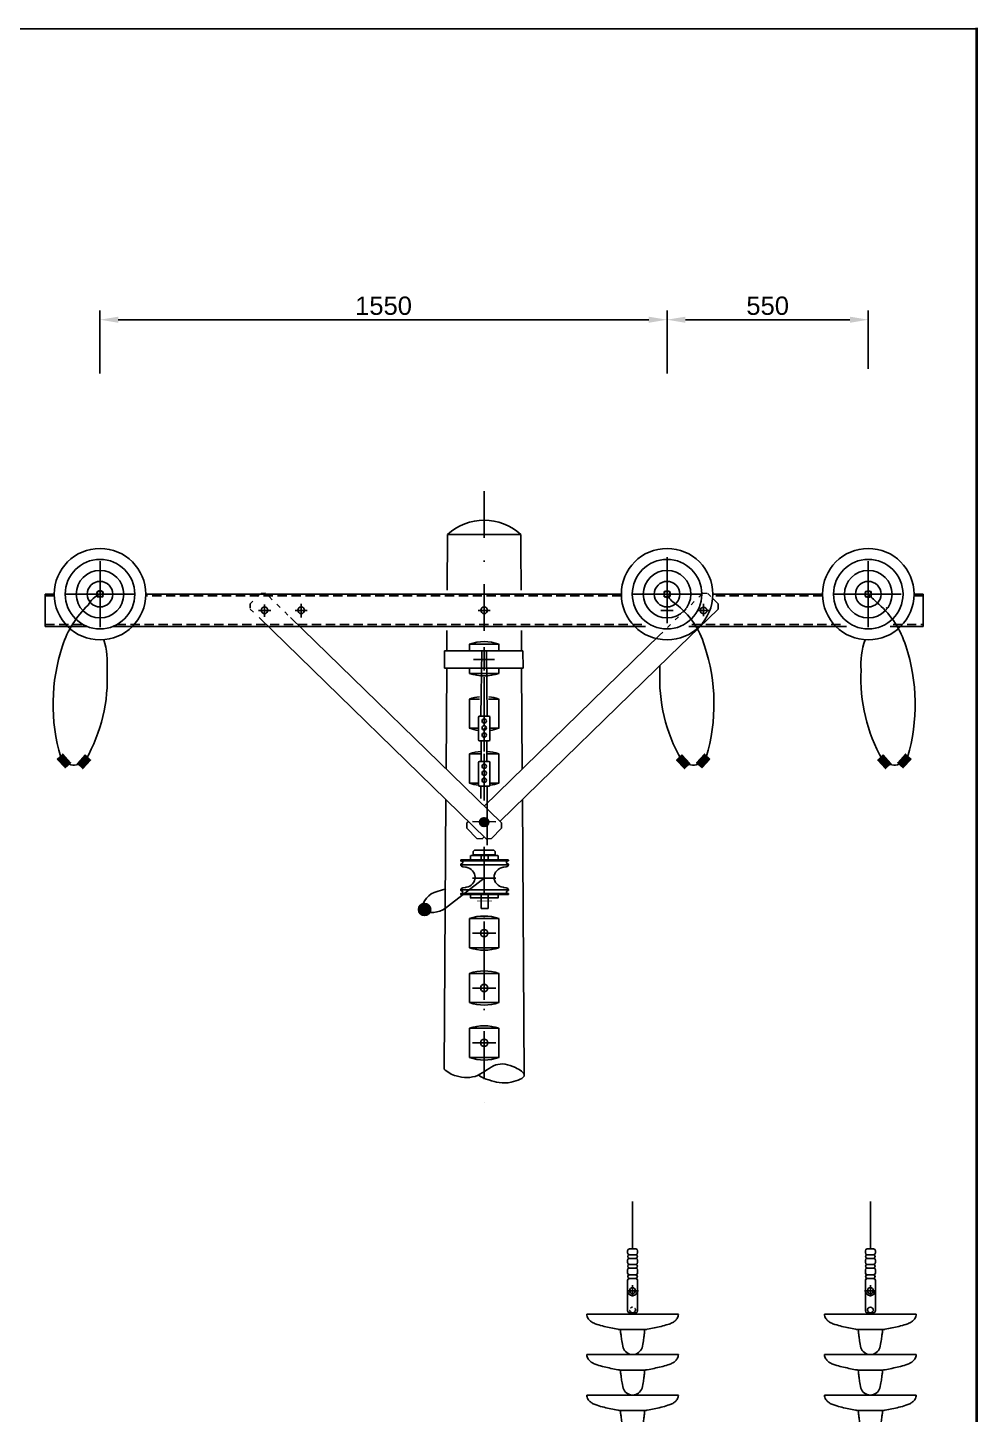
# Model space of a CAD drawing. Header units: millimetres. Extents: x 2635 to 48045, y -9970 to 7555.
# Drawn here: x 38173 to 40768, y -6745 to -2955 of the extents above; entities that cross this region are included whole.
import ezdxf

# ---------------------------------------------------------------- set-up
doc = ezdxf.new("R2010")
doc.units = ezdxf.units.MM
for name, pattern in [('ACAD_ISO03W100', [30, 12, -18]), ('ACAD_ISO04W100', [30, 24, -3, 0, -3]), ('DASHDOTX2', [50.8, 25.4, -12.7, 0, -12.7]), ('DASHED2', [9.525, 6.35, -3.175])]:
    doc.linetypes.add(name, pattern=pattern)
doc.styles.add('Standard1', font='VNARIAL_0.TTF')
doc.dimstyles.new('Da22', dxfattribs={"dimscale": 20, "dimtxt": 2.5, "dimasz": 2.5, "dimexe": 1.25, "dimexo": 0.625, "dimtad": 1, "dimtxsty": 'Standard1', "dimcen": 2.5, "dimclrd": 140, "dimclre": 140, "dimadec": 0, "dimazin": 0, "dimtfac": 1, "dimtmove": 0, "dimatfit": 3, "dimfxl": 1, "dimarcsym": 0})

# ---------------------------------------------------------------- blocks, each defined once
blk = doc.blocks.new('*D68')
at = {"color": 140, "lineweight": -2}
for p, q in [((38370.5, -3900.3), (38370.5, -3728.3)), ((39920.5, -3900.3), (39920.5, -3728.3)), ((38420.5, -3753.3), (39870.5, -3753.3))]:
    blk.add_line(p, q, dxfattribs=at)
at = {"color": 140}
for points in [[(38420.5, -3745), (38420.5, -3761.6), (38370.5, -3753.3)], [(39870.5, -3745), (39870.5, -3761.6), (39920.5, -3753.3)]]:
    blk.add_solid(points, dxfattribs=at)
at = {"layer": 'Defpoints', "color": 0}
for p in [(39920.5, -3753.3), (38370.5, -3912.8), (39920.5, -3912.8)]:
    blk.add_point(p, dxfattribs=at)
at = {"color": 0, "insert": (39145.5, -3715.3), "char_height": 50, "attachment_point": 5, "style": 'Standard1'}
blk.add_mtext('1550', dxfattribs=at)
blk = doc.blocks.new('*D69')
at = {"color": 140, "lineweight": -2}
for p, q in [((39920.5, -3887.8), (39920.5, -3728.3)), ((40470.5, -3887.8), (40470.5, -3728.3)), ((39970.5, -3753.3), (40420.5, -3753.3))]:
    blk.add_line(p, q, dxfattribs=at)
at = {"color": 140}
for points in [[(39970.5, -3745), (39970.5, -3761.6), (39920.5, -3753.3)], [(40420.5, -3745), (40420.5, -3761.6), (40470.5, -3753.3)]]:
    blk.add_solid(points, dxfattribs=at)
at = {"layer": 'Defpoints', "color": 0}
for p in [(40470.5, -3753.3), (39920.5, -3900.3), (40470.5, -3900.3)]:
    blk.add_point(p, dxfattribs=at)
at = {"color": 0, "insert": (40195.5, -3715.3), "char_height": 50, "attachment_point": 5, "style": 'Standard1'}
blk.add_mtext('550', dxfattribs=at)

msp = doc.modelspace()

# ---------------------------------------------------------------- hatches: boundary and pattern name
for points in [[(38253.6, -4954.29), (38274.886, -4977.672), (38289.886, -4964.237), (38268.6, -4940.855)], [(38329.998, -4943.173), (38308.56, -4966.415), (38323.251, -4980.188), (38344.689, -4956.945)], [(39961.025, -4943.173), (39982.464, -4966.415), (39967.773, -4980.188), (39946.335, -4956.945)], [(40037.424, -4954.29), (40016.137, -4977.672), (40001.137, -4964.237), (40022.424, -4940.855)], [(40511.025, -4943.173), (40532.464, -4966.415), (40517.773, -4980.188), (40496.335, -4956.945)], [(40587.424, -4954.29), (40566.137, -4977.672), (40551.137, -4964.237), (40572.424, -4940.855)]]:
    msp.add_hatch(color=7).paths.add_polyline_path(points)
h = msp.add_hatch(color=256)
edge = h.paths.add_edge_path()
edge.add_arc((39419.569, -5126.488), 11.792, 0, 360)
h = msp.add_hatch(color=256)
edge = h.paths.add_edge_path()
edge.add_arc((39421.455, -5126.488), 11.792, 0, 360)
h = msp.add_hatch(color=7)
edge = h.paths.add_edge_path()
edge.add_arc((39257.715, -5365.58), 16.77, 0, 360)

# ---------------------------------------------------------------- linework, layer by layer
at = {"color": 2}
for p, q in [((40765.404, -2955.07), (40765.404, -9955.07)), ((40765.404, -2956.07), (40765.404, -9956.07)), ((40766.404, -2955.07), (40766.404, -9955.07)), ((40766.404, -2956.07), (40766.404, -9956.07)), ((40767.404, -2955.07), (40767.404, -9955.07)), ((40767.404, -2956.07), (40767.404, -9956.07)), ((40768.404, -2955.07), (40768.404, -9955.07)), ((40768.404, -2956.07), (40768.404, -9956.07)), ((36015.404, -2958.07), (40765.404, -2958.07)), ((40765.404, -2957.07), (40765.404, -9957.07)), ((40765.404, -2958.07), (40765.404, -9958.07)), ((40766.404, -2957.07), (40766.404, -9957.07)), ((40766.404, -2958.07), (40766.404, -9958.07)), ((40767.404, -2957.07), (40767.404, -9957.07)), ((40767.404, -2958.07), (40767.404, -9958.07)), ((40768.404, -2957.07), (40768.404, -9957.07)), ((40768.404, -2958.07), (40768.404, -9958.07))]:
    msp.add_line(p, q, dxfattribs=at)
at = {"color": 140, "linetype": 'DASHDOTX2', "ltscale": 5}
for p, q in [((39420.512, -4222.409), (39420.512, -4863.302)), ((39420.512, -4870.169), (39420.512, -4933.359)), ((39420.512, -4940.169), (39420.512, -5901.558))]:
    msp.add_line(p, q, dxfattribs=at)
for p, q in [((39320.512, -4340.169), (39319.504, -4492.669)), ((39520.512, -4340.169), (39320.512, -4340.169)), ((39520.512, -4340.169), (39520.763, -4378.214)), ((39520.763, -4378.214), (39521.519, -4492.669)), ((38220.512, -4503.514), (38220.512, -4591.824)), ((39345.512, -4503.514), (38545.512, -4503.514)), ((40295.512, -4503.514), (40045.512, -4503.514)), ((40059.799, -4544.088), (39927.206, -4673.178)), ((40059.988, -4529.947), (40043.795, -4513.315)), ((40059.988, -4529.947), (40059.799, -4544.088)), ((39318.778, -4602.669), (39318.407, -4658.752)), ((39522.246, -4602.669), (39522.616, -4658.752)), ((39312.369, -4658.752), (39312.053, -4706.16)), ((39526.554, -4658.752), (39526.87, -4706.16)), ((39318.094, -4706.16), (39316.277, -4981.269)), ((39522.93, -4706.16), (39524.747, -4981.269)), ((39315.727, -5064.474), (39310.857, -5801.602)), ((39525.297, -5064.474), (39530.276, -5818.302)), ((39432.488, -5122.324), (39425.323, -5115.348)), ((39388.515, -5125.142), (39452.509, -5125.998)), ((39411.371, -5129.678), (39418.536, -5136.654)), ((39429.653, -5129.678), (39422.488, -5136.654))]:
    msp.add_line(p, q)
at = {"color": 140}
for p, q in [((38370.512, -4413.514), (38370.512, -4593.514)), ((39920.512, -4402.669), (39920.512, -4582.669)), ((40470.512, -4413.514), (40470.512, -4593.514)), ((38465.512, -4503.514), (38275.512, -4503.514)), ((38280.512, -4503.514), (38460.512, -4503.514)), ((39825.512, -4503.514), (39955.512, -4503.514)), ((39830.512, -4503.514), (39929.512, -4503.514)), ((39955.512, -4503.514), (40015.512, -4503.465)), ((40375.512, -4503.514), (40505.512, -4503.514)), ((40505.512, -4503.514), (40560.512, -4503.514)), ((39420.512, -4648.169), (39420.512, -4712.169)), ((39420.512, -4648.169), (39420.512, -4712.169)), ((39420.512, -4648.169), (39420.512, -4712.169)), ((39391.545, -4682.019), (39448.483, -4682.019)), ((39420.512, -4798.169), (39420.512, -4862.169)), ((39420.512, -4948.169), (39420.512, -5012.169)), ((39357.893, -5230.209), (39424.386, -5230.209)), ((39383.389, -5218.108), (39383.389, -5230.209)), ((39412.374, -5218.108), (39412.374, -5230.209)), ((39485.702, -5230.209), (39424.386, -5230.209)), ((39431.22, -5218.108), (39431.22, -5230.209)), ((39459.01, -5217.741), (39459.01, -5230.209)), ((39356.458, -5243.101), (39432.804, -5243.101)), ((39358.298, -5232.943), (39421.797, -5232.943)), ((39420.512, -5248.169), (39420.512, -5312.169)), ((39485.296, -5232.943), (39421.797, -5232.943)), ((39487.137, -5243.101), (39432.804, -5243.101)), ((39388.512, -5280.169), (39452.512, -5280.169)), ((39356.458, -5311.785), (39432.804, -5311.785)), ((39357.893, -5324.676), (39424.386, -5324.676)), ((39358.298, -5321.942), (39421.797, -5321.942)), ((39383.389, -5324.676), (39383.389, -5333.922)), ((39412.374, -5324.676), (39412.374, -5363.1)), ((39485.296, -5321.942), (39421.797, -5321.942)), ((39485.702, -5324.676), (39424.386, -5324.676)), ((39431.22, -5324.676), (39431.22, -5363.1)), ((39487.137, -5311.785), (39432.804, -5311.785)), ((39459.01, -5324.676), (39459.01, -5334.941)), ((39431.22, -5363.1), (39412.374, -5363.1)), ((39420.512, -5398.169), (39420.512, -5462.169)), ((39388.512, -5430.169), (39452.512, -5430.169)), ((39420.512, -5548.169), (39420.512, -5612.169)), ((39388.512, -5580.169), (39452.512, -5580.169)), ((39420.512, -5698.169), (39420.512, -5762.169)), ((39388.512, -5730.169), (39452.512, -5730.169)), ((39826.272, -6293.431), (39826.272, -6163.795)), ((40476.272, -6293.431), (40476.272, -6163.795)), ((39826.272, -6392.704), (39826.272, -6423.322)), ((40476.272, -6392.704), (40476.272, -6423.322)), ((39826.272, -6407.592), (39810.272, -6407.592)), ((39826.272, -6407.592), (39842.272, -6407.592)), ((40476.272, -6407.592), (40460.272, -6407.592)), ((40476.272, -6407.592), (40492.272, -6407.592)), ((39821.253, -6471.522), (39821.253, -6467.062)), ((39831.262, -6471.522), (39831.262, -6467.062)), ((40471.253, -6471.522), (40471.253, -6467.062)), ((40481.262, -6471.522), (40481.262, -6467.062))]:
    msp.add_line(p, q, dxfattribs=at)
at = {"color": 7}
for p, q in [((38245.512, -4503.514), (38220.512, -4503.514)), ((39795.512, -4503.514), (38495.512, -4503.514)), ((40345.512, -4503.514), (40045.512, -4503.514)), ((40620.512, -4503.514), (40595.512, -4503.514)), ((40620.512, -4591.824), (40620.512, -4503.514)), ((38220.512, -4591.824), (38335.492, -4591.824)), ((38405.532, -4591.824), (39861.14, -4591.824)), ((39979.883, -4591.824), (40411.14, -4591.824)), ((40529.883, -4591.824), (40620.512, -4591.824)), ((39413.796, -4658.752), (39411.839, -4837.174)), ((39426.942, -4658.752), (39429.184, -4837.174)), ((39412.748, -4903.907), (39412.748, -4960.654)), ((39428.276, -4903.907), (39428.276, -4960.654)), ((39411.839, -5028.068), (39411.839, -5062.116)), ((39429.184, -5028.068), (39429.184, -5189.381))]:
    msp.add_line(p, q, dxfattribs=at)
at = {"color": 140, "linetype": 'DASHED2', "ltscale": 4}
for p, q in [((38245.612, -4508.514), (38220.512, -4508.514)), ((39795.612, -4508.514), (38495.412, -4508.514)), ((40345.612, -4508.514), (40045.412, -4508.514)), ((40620.512, -4508.514), (40595.412, -4508.514)), ((38220.512, -4586.824), (38324.855, -4586.824)), ((38416.168, -4586.824), (39852.688, -4586.824)), ((39988.335, -4586.824), (40402.688, -4586.824)), ((40538.335, -4586.824), (40620.512, -4586.824))]:
    msp.add_line(p, q, dxfattribs=at)
at = {"color": 140, "linetype": 'ACAD_ISO04W100', "ltscale": 2}
for p, q in [((38353.814, -4503.514), (38387.209, -4503.514)), ((38370.512, -4475.971), (38370.512, -4509.366)), ((39920.512, -4475.971), (39920.512, -4509.366)), ((40453.814, -4503.514), (40487.209, -4503.514)), ((40470.512, -4485.211), (40470.512, -4518.606)), ((38803.814, -4548.358), (38837.209, -4548.358)), ((38820.512, -4531.66), (38820.512, -4565.055)), ((38903.814, -4548.358), (38937.209, -4548.358)), ((38920.512, -4531.66), (38920.512, -4565.055)), ((39403.814, -4548.358), (39437.209, -4548.358)), ((39420.512, -4531.66), (39420.512, -4565.055)), ((39903.814, -4548.358), (39937.209, -4548.358)), ((40003.814, -4548.358), (40037.209, -4548.358)), ((40020.512, -4530.055), (40020.512, -4563.45))]:
    msp.add_line(p, q, dxfattribs=at)
at = {"color": 140, "linetype": 'ACAD_ISO03W100'}
for p, q in [((39899.958, -4615.967), (40017.944, -4501.098)), ((40017.944, -4501.098), (40032.084, -4501.287)), ((40032.084, -4501.287), (40043.795, -4513.315))]:
    msp.add_line(p, q, dxfattribs=at)
at = {"linetype": 'Continuous'}
msp.add_line((38920.512, -4530.169), (38920.512, -4567.669), dxfattribs=at)
at = {"color": 140}
for points in [[(38332.052, -4955.782, -0.53051464), (38263.365, -4948.968, -0.15388273), (38268.204, -4644.637, -0.12531916), (38337.766, -4533.634, -0.15915659), (38370.512, -4502.825, -1.09670966)], [(39958.971, -4955.782, 0.53051464), (40027.659, -4948.968, 0.15388273), (40022.819, -4644.637, 0.16120642), (39943.64, -4529.783, -0.16274786), (39920.512, -4503.514, 1.09670966)], [(40508.971, -4955.782, 0.53051464), (40577.659, -4948.968, 0.15388273), (40572.819, -4644.637, 0.1359735), (40499.544, -4531.302, -0.011991), (40470.512, -4503.514, 1.09670966)], [(38332.052, -4955.782, 0.14225369), (38390.014, -4711.68, 0.08175899), (38381.399, -4628.039, 0.09436035)], [(40508.971, -4955.782, -0.14225369), (40451.01, -4711.68, -0.10964388), (40461.708, -4628.204, -0.09436035)], [(39958.971, -4955.782, -0.14225369), (39901.01, -4711.68, -0.01213527), (39900.554, -4699.126, -0.01213527)], [(39357.893, -5230.209), (39357.462, -5230.209, 0.09683689), (39356.923, -5230.315, 0.07464084), (39356.674, -5230.462, 0.08229599), (39356.565, -5230.587, 0.08592884), (39356.493, -5230.762, 0.0153493), (39356.454, -5230.971, 0.07711865), (39356.454, -5231.135, -2.46031654)], [(39485.702, -5230.209), (39486.132, -5230.209, -0.09683689), (39486.671, -5230.315, -0.07464084), (39486.92, -5230.462, -0.08229599), (39487.03, -5230.587, -0.08592884), (39487.101, -5230.762, -0.0153493), (39487.14, -5230.971, -0.07711865), (39487.14, -5231.135, 2.46031654)], [(39357.893, -5232.953), (39357.462, -5232.953, -0.09683689), (39356.923, -5232.848, -0.07464084), (39356.674, -5232.701, -0.08229599), (39356.565, -5232.576, -0.08592884), (39356.493, -5232.401, -0.0153493), (39356.454, -5232.192, -0.01202819), (39356.454, -5231.135, 2.46031654)], [(39371.501, -5250.242), (39369.367, -5249.802), (39362.615, -5248.481, -0.09983987), (39358.357, -5246.721, -0.13496393), (39356.971, -5245.112, -0.1191654), (39356.451, -5242.625, 1.22829566)], [(39356.451, -5242.625), (39356.451, -5242.285, -0.17934795), (39356.725, -5241.548, -0.05505903), (39357.125, -5241.175, -0.09947576), (39357.893, -5240.81, 0.00639688), (39358.478, -5240.657, 0.41185403)], [(39472.093, -5250.242), (39474.227, -5249.802), (39480.98, -5248.481, 0.09983987), (39485.237, -5246.721, 0.13496393), (39486.623, -5245.112, 0.1191654), (39487.143, -5242.625, -1.22829566)], [(39487.143, -5242.625), (39487.143, -5242.285, 0.17934795), (39486.869, -5241.548, 0.05505903), (39486.469, -5241.175, 0.09947576), (39485.701, -5240.81, -0.00639688), (39485.117, -5240.657, -0.41185403)], [(39485.702, -5232.953), (39486.132, -5232.953, 0.09683689), (39486.671, -5232.848, 0.07464084), (39486.92, -5232.701, 0.08229599), (39487.03, -5232.576, 0.08592884), (39487.101, -5232.401, 0.0153493), (39487.14, -5232.192, 0.01202819), (39487.14, -5231.135, -2.46031654)], [(39420.512, -5280.169), (39314.694, -5361.513, -0.30550185), (39249.575, -5365.58, -1.54217604)], [(39371.501, -5304.644), (39369.367, -5305.084), (39362.615, -5306.404, 0.09983987), (39358.357, -5308.165, 0.13496393), (39356.971, -5309.773, 0.1191654), (39356.451, -5312.261, -1.22829566)], [(39472.093, -5304.644), (39474.227, -5305.084), (39480.98, -5306.404, -0.09983987), (39485.237, -5308.165, -0.13496393), (39486.623, -5309.773, -0.1191654), (39487.143, -5312.261, 1.22829566)], [(39315.528, -5309.381), (39291.927, -5315.948, 0.30550185), (39249.575, -5365.58)], [(39357.893, -5321.932), (39357.462, -5321.932, 0.09683689), (39356.923, -5322.038, 0.07464084), (39356.674, -5322.185, 0.08229599), (39356.565, -5322.31, 0.08592884), (39356.493, -5322.484, 0.0153493), (39356.454, -5322.693, 0.01202819), (39356.454, -5323.75, -2.46031654)], [(39357.893, -5324.676), (39357.462, -5324.676, -0.09683689), (39356.923, -5324.571, -0.07464084), (39356.674, -5324.423, -0.08229599), (39356.565, -5324.299, -0.08592884), (39356.493, -5324.124, -0.0153493), (39356.454, -5323.915, -0.07711865), (39356.454, -5323.75, 2.46031654)], [(39356.451, -5312.261), (39356.451, -5312.6, 0.17934795), (39356.725, -5313.338, 0.05505903), (39357.125, -5313.711, 0.09947576), (39357.893, -5314.075, -0.00639688), (39358.478, -5314.229, -0.41185403)], [(39487.143, -5312.261), (39487.143, -5312.6, -0.17934795), (39486.869, -5313.338, -0.05505903), (39486.469, -5313.711, -0.09947576), (39485.701, -5314.075, 0.00639688), (39485.117, -5314.229, 0.41185403)], [(39485.702, -5321.932), (39486.132, -5321.932, -0.09683689), (39486.671, -5322.038, -0.07464084), (39486.92, -5322.185, -0.08229599), (39487.03, -5322.31, -0.08592884), (39487.101, -5322.484, -0.0153493), (39487.14, -5322.693, -0.01202819), (39487.14, -5323.75, 2.46031654)], [(39485.702, -5324.676), (39486.132, -5324.676, 0.09683689), (39486.671, -5324.571, 0.07464084), (39486.92, -5324.423, 0.08229599), (39487.03, -5324.299, 0.08592884), (39487.101, -5324.124, 0.0153493), (39487.14, -5323.915, 0.07711865), (39487.14, -5323.75, -2.46031654)], [(39826.206, -6309.429), (39817.648, -6309.429, -0.41421356), (39812.648, -6304.429), (39812.648, -6298.431, -0.41421356), (39817.648, -6293.431), (39826.272, -6293.431)], [(39826.206, -6335.802), (39817.648, -6335.802, -0.41421356), (39812.648, -6330.802), (39812.648, -6324.429, -0.41421356), (39817.648, -6319.429), (39826.61, -6319.429)], [(39826.339, -6335.802), (39834.896, -6335.802, 0.41421356), (39839.896, -6330.802), (39839.896, -6324.429, 0.41421356), (39834.896, -6319.429), (39825.934, -6319.429)], [(39826.339, -6309.429), (39834.896, -6309.429, 0.41421356), (39839.896, -6304.429), (39839.896, -6298.431, 0.41421356), (39834.896, -6293.431), (39826.272, -6293.431)], [(40476.206, -6309.429), (40467.648, -6309.429, -0.41421356), (40462.648, -6304.429), (40462.648, -6298.431, -0.41421356), (40467.648, -6293.431), (40476.272, -6293.431)], [(40476.206, -6335.802), (40467.648, -6335.802, -0.41421356), (40462.648, -6330.802), (40462.648, -6324.429, -0.41421356), (40467.648, -6319.429), (40476.61, -6319.429)], [(40476.339, -6335.802), (40484.896, -6335.802, 0.41421356), (40489.896, -6330.802), (40489.896, -6324.429, 0.41421356), (40484.896, -6319.429), (40475.934, -6319.429)], [(40476.339, -6309.429), (40484.896, -6309.429, 0.41421356), (40489.896, -6304.429), (40489.896, -6298.431, 0.41421356), (40484.896, -6293.431), (40476.272, -6293.431)], [(39827.115, -6364.247), (39817.648, -6364.247, -0.41421356), (39812.648, -6359.247), (39812.648, -6350.802, -0.41421356), (39817.648, -6345.802), (39826.307, -6345.802)], [(39825.429, -6364.247), (39834.896, -6364.247, 0.41421356), (39839.896, -6359.247), (39839.896, -6350.802, 0.41421356), (39834.896, -6345.802), (39826.237, -6345.802)], [(40477.115, -6364.247), (40467.648, -6364.247, -0.41421356), (40462.648, -6359.247), (40462.648, -6350.802, -0.41421356), (40467.648, -6345.802), (40476.307, -6345.802)], [(40475.429, -6364.247), (40484.896, -6364.247, 0.41421356), (40489.896, -6359.247), (40489.896, -6350.802, 0.41421356), (40484.896, -6345.802), (40476.237, -6345.802)], [(39826.272, -6467.878), (39817.648, -6467.878, -0.41421356), (39812.648, -6462.878), (39812.648, -6379.247, -0.41421356), (39817.648, -6374.247), (39826.711, -6374.247)], [(39826.272, -6467.878), (39834.896, -6467.878, 0.41421356), (39839.896, -6462.878), (39839.896, -6379.247, 0.41421356), (39834.896, -6374.247), (39825.833, -6374.247)], [(40476.272, -6467.878), (40467.648, -6467.878, -0.41421356), (40462.648, -6462.878), (40462.648, -6379.247, -0.41421356), (40467.648, -6374.247), (40476.711, -6374.247)], [(40476.272, -6467.878), (40484.896, -6467.878, 0.41421356), (40489.896, -6462.878), (40489.896, -6379.247, 0.41421356), (40484.896, -6374.247), (40475.833, -6374.247)], [(39700.919, -6471.522, 0.12646389), (39704.522, -6483.436, 0.06685663), (39710.932, -6490.553, 0.06371024), (39718.588, -6495.535, 0.04467711), (39729.449, -6499.628, 0.03200233), (39748.491, -6505.098, 0.0086151), (39786.007, -6513.071)], [(39951.596, -6471.522, -0.12646389), (39947.992, -6483.436, -0.06685663), (39941.583, -6490.553, -0.06371024), (39933.927, -6495.535, -0.04467711), (39923.065, -6499.628, -0.03200233), (39904.023, -6505.098, -0.0086151), (39866.508, -6513.071)], [(40350.919, -6471.522, 0.12646389), (40354.522, -6483.436, 0.06685663), (40360.932, -6490.553, 0.06371024), (40368.588, -6495.535, 0.04467711), (40379.449, -6499.628, 0.03200233), (40398.491, -6505.098, 0.0086151), (40436.007, -6513.071)], [(40601.596, -6471.522, -0.12646389), (40597.992, -6483.436, -0.06685663), (40591.583, -6490.553, -0.06371024), (40583.927, -6495.535, -0.04467711), (40573.065, -6499.628, -0.03200233), (40554.023, -6505.098, -0.0086151), (40516.508, -6513.071)], [(39826.331, -6513.994), (39793.36, -6513.994, -0.03315086), (39790.017, -6513.772, -0.01624071), (39787.684, -6513.383, -0.09633496), (39786.712, -6513.166, 0.05077985), (39786.007, -6513.071, 0.64695834)], [(39793.904, -6524.196, -0.05512231), (39793.36, -6513.994, 7.38166631)], [(39826.184, -6513.994), (39859.155, -6513.994, 0.03315086), (39862.498, -6513.772, 0.01624071), (39864.83, -6513.383, 0.09633496), (39865.802, -6513.166, -0.05077985), (39866.508, -6513.071, -0.64695834)], [(39858.611, -6524.196, 0.05512231), (39859.155, -6513.994, -7.38166631)], [(40476.331, -6513.994), (40443.36, -6513.994, -0.03315086), (40440.017, -6513.772, -0.01624071), (40437.684, -6513.383, -0.09633496), (40436.712, -6513.166, 0.05077985), (40436.007, -6513.071, 0.64695834)], [(40443.904, -6524.196, -0.05512231), (40443.36, -6513.994, 7.38166631)], [(40476.184, -6513.994), (40509.155, -6513.994, 0.03315086), (40512.498, -6513.772, 0.01624071), (40514.83, -6513.383, 0.09633496), (40515.802, -6513.166, -0.05077985), (40516.508, -6513.071, -0.64695834)], [(40508.611, -6524.196, 0.05512231), (40509.155, -6513.994, -7.38166631)], [(39800.205, -6563.393), (39797.456, -6548.783, -0.01898779), (39795.252, -6533.994, 0.01335448), (39793.904, -6524.196, 6.60090783)], [(39852.31, -6563.393), (39855.058, -6548.783, 0.01898779), (39857.263, -6533.994, -0.01335448), (39858.611, -6524.196, -6.60090783)], [(40450.205, -6563.393), (40447.456, -6548.783, -0.01898779), (40445.252, -6533.994, 0.01335448), (40443.904, -6524.196, 6.60090783)], [(40502.31, -6563.393), (40505.058, -6548.783, 0.01898779), (40507.263, -6533.994, -0.01335448), (40508.611, -6524.196, -6.60090783)], [(39700.919, -6582.135, 0.12646389), (39704.522, -6594.049, 0.06685663), (39710.932, -6601.166, 0.06371024), (39718.588, -6606.148, 0.04467711), (39729.449, -6610.24, 0.03200233), (39748.491, -6615.71, 0.0086151), (39786.007, -6623.684)], [(39951.596, -6582.135, -0.12646389), (39947.992, -6594.049, -0.06685663), (39941.583, -6601.166, -0.06371024), (39933.927, -6606.148, -0.04467711), (39923.065, -6610.24, -0.03200233), (39904.023, -6615.71, -0.0086151), (39866.508, -6623.684)], [(40350.919, -6582.135, 0.12646389), (40354.522, -6594.049, 0.06685663), (40360.932, -6601.166, 0.06371024), (40368.588, -6606.148, 0.04467711), (40379.449, -6610.24, 0.03200233), (40398.491, -6615.71, 0.0086151), (40436.007, -6623.684)], [(40601.596, -6582.135, -0.12646389), (40597.992, -6594.049, -0.06685663), (40591.583, -6601.166, -0.06371024), (40583.927, -6606.148, -0.04467711), (40573.065, -6610.24, -0.03200233), (40554.023, -6615.71, -0.0086151), (40516.508, -6623.684)], [(39826.331, -6624.606), (39793.36, -6624.606, -0.03315086), (39790.017, -6624.384, -0.01624071), (39787.684, -6623.996, -0.09633496), (39786.712, -6623.779, 0.05077985), (39786.007, -6623.684, 0.64695834)], [(39793.904, -6634.809, -0.05512231), (39793.36, -6624.606, 7.38166631)], [(39826.184, -6624.606), (39859.155, -6624.606, 0.03315086), (39862.498, -6624.384, 0.01624071), (39864.83, -6623.996, 0.09633496), (39865.802, -6623.779, -0.05077985), (39866.508, -6623.684, -0.64695834)], [(39858.611, -6634.809, 0.05512231), (39859.155, -6624.606, -7.38166631)], [(40476.331, -6624.606), (40443.36, -6624.606, -0.03315086), (40440.017, -6624.384, -0.01624071), (40437.684, -6623.996, -0.09633496), (40436.712, -6623.779, 0.05077985), (40436.007, -6623.684, 0.64695834)], [(40443.904, -6634.809, -0.05512231), (40443.36, -6624.606, 7.38166631)], [(40476.184, -6624.606), (40509.155, -6624.606, 0.03315086), (40512.498, -6624.384, 0.01624071), (40514.83, -6623.996, 0.09633496), (40515.802, -6623.779, -0.05077985), (40516.508, -6623.684, -0.64695834)], [(40508.611, -6634.809, 0.05512231), (40509.155, -6624.606, -7.38166631)], [(39800.205, -6674.006), (39797.456, -6659.396, -0.01898779), (39795.252, -6644.607, 0.01335448), (39793.904, -6634.809, 6.60090783)], [(39852.31, -6674.006), (39855.058, -6659.396, 0.01898779), (39857.263, -6644.607, -0.01335448), (39858.611, -6634.809, -6.60090783)], [(40450.205, -6674.006), (40447.456, -6659.396, -0.01898779), (40445.252, -6644.607, 0.01335448), (40443.904, -6634.809, 6.60090783)], [(40502.31, -6674.006), (40505.058, -6659.396, 0.01898779), (40507.263, -6644.607, -0.01335448), (40508.611, -6634.809, -6.60090783)], [(39700.919, -6692.747, 0.12646389), (39704.522, -6704.661, 0.06685663), (39710.932, -6711.779, 0.06371024), (39718.588, -6716.761, 0.04467711), (39729.449, -6720.853, 0.03200233), (39748.491, -6726.323, 0.0086151), (39786.007, -6734.297)], [(39951.596, -6692.747, -0.12646389), (39947.992, -6704.661, -0.06685663), (39941.583, -6711.779, -0.06371024), (39933.927, -6716.761, -0.04467711), (39923.065, -6720.853, -0.03200233), (39904.023, -6726.323, -0.0086151), (39866.508, -6734.297)], [(40350.919, -6692.747, 0.12646389), (40354.522, -6704.661, 0.06685663), (40360.932, -6711.779, 0.06371024), (40368.588, -6716.761, 0.04467711), (40379.449, -6720.853, 0.03200233), (40398.491, -6726.323, 0.0086151), (40436.007, -6734.297)], [(40601.596, -6692.747, -0.12646389), (40597.992, -6704.661, -0.06685663), (40591.583, -6711.779, -0.06371024), (40583.927, -6716.761, -0.04467711), (40573.065, -6720.853, -0.03200233), (40554.023, -6726.323, -0.0086151), (40516.508, -6734.297)], [(39826.331, -6735.219), (39793.36, -6735.219, -0.03315086), (39790.017, -6734.997, -0.01624071), (39787.684, -6734.608, -0.09633496), (39786.712, -6734.392, 0.05077985), (39786.007, -6734.297, 0.64695834)], [(39793.904, -6745.421, -0.05512231), (39793.36, -6735.219, 7.38166631)], [(39800.205, -6784.618), (39797.456, -6770.008, -0.01898779), (39795.252, -6755.22, 0.01335448), (39793.904, -6745.421, 6.60090783)], [(39826.184, -6735.219), (39859.155, -6735.219, 0.03315086), (39862.498, -6734.997, 0.01624071), (39864.83, -6734.608, 0.09633496), (39865.802, -6734.392, -0.05077985), (39866.508, -6734.297, -0.64695834)], [(39852.31, -6784.618), (39855.058, -6770.008, 0.01898779), (39857.263, -6755.22, -0.01335448), (39858.611, -6745.421, -6.60090783)], [(39858.611, -6745.421, 0.05512231), (39859.155, -6735.219, -7.38166631)], [(40476.331, -6735.219), (40443.36, -6735.219, -0.03315086), (40440.017, -6734.997, -0.01624071), (40437.684, -6734.608, -0.09633496), (40436.712, -6734.392, 0.05077985), (40436.007, -6734.297, 0.64695834)], [(40443.904, -6745.421, -0.05512231), (40443.36, -6735.219, 7.38166631)], [(40450.205, -6784.618), (40447.456, -6770.008, -0.01898779), (40445.252, -6755.22, 0.01335448), (40443.904, -6745.421, 6.60090783)], [(40476.184, -6735.219), (40509.155, -6735.219, 0.03315086), (40512.498, -6734.997, 0.01624071), (40514.83, -6734.608, 0.09633496), (40515.802, -6734.392, -0.05077985), (40516.508, -6734.297, -0.64695834)], [(40502.31, -6784.618), (40505.058, -6770.008, 0.01898779), (40507.263, -6755.22, -0.01335448), (40508.611, -6745.421, -6.60090783)], [(40508.611, -6745.421, 0.05512231), (40509.155, -6735.219, -7.38166631)]]:
    msp.add_lwpolyline(points, format="xyb", dxfattribs=at)
at = {"color": 7}
for points in [[(38362.591, -4496.342), (38378.422, -4496.342), (38378.422, -4510.806), (38362.591, -4510.806)], [(39912.591, -4496.342), (39928.422, -4496.342), (39928.422, -4510.806), (39912.591, -4510.806)], [(40478.433, -4496.342), (40462.602, -4496.342), (40462.602, -4510.806), (40478.433, -4510.806)], [(38253.6, -4954.29), (38274.886, -4977.672), (38289.886, -4964.237), (38268.6, -4940.855)], [(38329.998, -4943.173), (38308.56, -4966.415), (38323.251, -4980.188), (38344.689, -4956.945)], [(39961.025, -4943.173), (39982.464, -4966.415), (39967.773, -4980.188), (39946.335, -4956.945)], [(40037.424, -4954.29), (40016.137, -4977.672), (40001.137, -4964.237), (40022.424, -4940.855)], [(40511.025, -4943.173), (40532.464, -4966.415), (40517.773, -4980.188), (40496.335, -4956.945)], [(40587.424, -4954.29), (40566.137, -4977.672), (40551.137, -4964.237), (40572.424, -4940.855)]]:
    msp.add_lwpolyline(points, close=True, dxfattribs=at)
at = {"color": 140, "linetype": 'ACAD_ISO03W100'}
msp.add_lwpolyline([(38884.106, -4560.512), (38823.08, -4501.098), (38808.939, -4501.287), (38781.036, -4529.947), (38781.225, -4544.088), (38797.966, -4560.387)], dxfattribs=at)
for points in [[(38805.446, -4567.669), (39426.079, -5171.912), (39440.22, -5171.722), (39468.124, -5143.062), (39467.934, -5128.921), (38891.457, -4567.669)], [(39420.512, -5082.751), (39899.958, -4615.967)], [(39927.206, -4673.178), (39463.517, -5124.621)], [(39420.512, -5166.491), (39414.944, -5171.912), (39400.803, -5171.722), (39372.9, -5143.062), (39373.089, -5128.921), (39377.506, -5124.621)]]:
    msp.add_lwpolyline(points)
at = {"color": 7}
for points in [[(39312.369, -4658.752), (39526.554, -4658.752)], [(39526.87, -4706.16), (39312.053, -4706.16)]]:
    msp.add_lwpolyline(points, dxfattribs=at)
at = {"color": 140}
for points in [[(39460.512, -4658.752), (39460.512, -4640.169), (39380.512, -4640.169), (39380.512, -4658.752)], [(39460.512, -4706.16), (39460.512, -4720.169), (39380.512, -4720.169), (39380.512, -4706.16)], [(39408.265, -4790.169), (39380.512, -4790.169), (39380.512, -4870.169), (39404.77, -4870.169)], [(39436.499, -4870.169), (39460.512, -4870.169), (39460.512, -4790.169), (39432.759, -4790.169)], [(39420.512, -4870.169), (39426.438, -4870.169)], [(39412.748, -4940.169), (39380.512, -4940.169), (39380.512, -5020.169), (39404.77, -5020.169)], [(39436.499, -5020.169), (39460.512, -5020.169), (39460.512, -4940.169), (39428.276, -4940.169)], [(39826.272, -6309.429), (39826.206, -6309.429)], [(40476.272, -6309.429), (40476.206, -6309.429)], [(39700.919, -6471.522), (39826.257, -6471.522)], [(39951.596, -6471.522), (39826.257, -6471.522)], [(40350.919, -6471.522), (40476.257, -6471.522)], [(40601.596, -6471.522), (40476.257, -6471.522)], [(39700.919, -6582.135), (39826.257, -6582.135)], [(39951.596, -6582.135), (39826.257, -6582.135)], [(40350.919, -6582.135), (40476.257, -6582.135)], [(40601.596, -6582.135), (40476.257, -6582.135)], [(39700.919, -6692.747), (39826.257, -6692.747)], [(39951.596, -6692.747), (39826.257, -6692.747)], [(40350.919, -6692.747), (40476.257, -6692.747)], [(40601.596, -6692.747), (40476.257, -6692.747)]]:
    msp.add_lwpolyline(points, dxfattribs=at)
for points in [[(39407.77, -4837.226), (39433.499, -4837.226, -0.41421356), (39436.499, -4840.226), (39436.499, -4901.283, -0.41421356), (39433.499, -4904.283), (39407.77, -4904.283, -0.41421356), (39404.77, -4901.283), (39404.77, -4840.226, -0.41421356)], [(39407.77, -4960.879), (39433.499, -4960.879, -0.41421356), (39436.499, -4963.879), (39436.499, -5024.937, -0.41421356), (39433.499, -5027.937), (39407.77, -5027.937, -0.41421356), (39404.77, -5024.937), (39404.77, -4963.879, -0.41421356)], [(39444.977, -5203.214), (39396.321, -5203.214, 0.41421356), (39390.321, -5209.214), (39390.321, -5216.03), (39450.977, -5216.03), (39450.977, -5209.214, 0.41421356)]]:
    msp.add_lwpolyline(points, format="xyb", close=True, dxfattribs=at)
for points, const_width in [([(39383.389, -5218.108), (39458.392, -5218.108)], 5), ([(39458.392, -5333.658), (39381.656, -5333.658)], 5), ([(39441.618, -5341.971), (39401.066, -5341.971)], 2)]:
    msp.add_lwpolyline(points, dxfattribs=dict(at, const_width=const_width))
for points in [[(39380.512, -5470.169), (39460.512, -5470.169), (39460.512, -5390.169), (39380.512, -5390.169)], [(39380.512, -5620.169), (39460.512, -5620.169), (39460.512, -5540.169), (39380.512, -5540.169)], [(39380.512, -5770.169), (39460.512, -5770.169), (39460.512, -5690.169), (39380.512, -5690.169)]]:
    msp.add_lwpolyline(points, close=True, dxfattribs=at)
at = {"color": 7}
for centre, radius in [((38370.512, -4503.514), 125), ((39920.512, -4503.514), 125), ((40470.512, -4503.514), 125), ((38370.512, -4502.825), 9), ((39920.512, -4503.514), 9), ((40470.512, -4503.514), 9), ((38820.512, -4547.669), 9), ((38920.512, -4547.669), 9), ((39420.512, -4547.669), 9), ((40020.512, -4548.358), 9), ((39257.715, -5365.58), 16.77)]:
    msp.add_circle(centre, radius, dxfattribs=at)
at = {"color": 140}
for centre, radius in [((38370.512, -4503.514), 95), ((39920.512, -4503.514), 95), ((40470.512, -4503.514), 95), ((38370.512, -4503.514), 65), ((38370.512, -4503.514), 35), ((39920.512, -4503.514), 65), ((39920.512, -4503.514), 35), ((40470.512, -4503.514), 65), ((40470.512, -4503.514), 35), ((39420.634, -4850.245), 5.886), ((39420.634, -4869.187), 5.886), ((39420.634, -4888.686), 5.886), ((39420.634, -4973.898), 5.886), ((39420.634, -4992.841), 5.886), ((39420.634, -5012.34), 5.886), ((39420.512, -5430.169), 10), ((39420.512, -5580.169), 10), ((39420.512, -5730.169), 10), ((39826.272, -6407.592), 8), ((39826.272, -6407.592), 8), ((40476.272, -6407.592), 8), ((40476.272, -6407.592), 8)]:
    msp.add_circle(centre, radius, dxfattribs=at)
for centre in [(39419.569, -5126.488), (39421.455, -5126.488)]:
    msp.add_circle(centre, 11.792)
msp.add_arc((39420.512, -4448.661), 147.549, 47.332509, 132.667491)
for centre, radius, start, end in [((39420.512, -4754.244), 120.885, 70.676972, 109.323028), ((39420.512, -4606.094), 120.885, 250.676972, 289.323028), ((39420.512, -4904.244), 120.885, 96.037153, 109.323028), ((39420.512, -4904.244), 120.885, 70.676972, 83.962847), ((39420.512, -4756.094), 120.885, 250.676972, 262.517562), ((39420.512, -4756.094), 120.885, 277.599577, 289.323028), ((39420.512, -5054.244), 120.885, 93.682502, 109.323028), ((39420.512, -5054.244), 120.885, 70.676972, 86.317498), ((39420.512, -4906.094), 120.885, 250.676972, 262.605868), ((39420.512, -4906.094), 120.885, 277.517062, 289.323028), ((39358.193, -5236.804), 3.863, 274.222327, 94.463067), ((39367.412, -5278.674), 28.725, 2.457446, 81.81643), ((39476.182, -5278.674), 28.725, 98.18357, 177.542554), ((39485.401, -5236.804), 3.863, 85.536933, 265.777673), ((39367.412, -5276.211), 28.725, 278.18357, 357.542554), ((39476.182, -5276.211), 28.725, 182.457446, 261.81643), ((39358.193, -5318.081), 3.863, 265.536933, 85.777673), ((39485.401, -5318.081), 3.863, 94.222327, 274.463067), ((39420.512, -5504.244), 120.885, 70.676972, 109.323028), ((39420.512, -5356.094), 120.885, 250.676972, 289.323028), ((39420.512, -5654.244), 120.885, 70.676972, 109.323028), ((39420.512, -5506.094), 120.885, 250.676972, 289.323028), ((39420.512, -5804.244), 120.885, 70.676972, 109.323028), ((39420.512, -5656.094), 120.885, 250.676972, 289.323028), ((39818.136, -6314.429), 5, 90, 270), ((39834.408, -6314.429), 5, 270, 90), ((40468.136, -6314.429), 5, 90, 270), ((40484.408, -6314.429), 5, 270, 90), ((39818.136, -6340.802), 5, 90, 270), ((39818.136, -6369.247), 5, 90, 270), ((39834.408, -6340.802), 5, 270, 90), ((39834.408, -6369.247), 5, 270, 90), ((40468.136, -6340.802), 5, 90, 270), ((40468.136, -6369.247), 5, 90, 270), ((40484.408, -6340.802), 5, 270, 90), ((40484.408, -6369.247), 5, 270, 90), ((39826.383, -6407.592), 13.735, 180, 269.536937), ((39826.161, -6407.592), 13.735, 270.463063, 0), ((40476.383, -6407.592), 13.735, 180, 269.536937), ((40476.161, -6407.592), 13.735, 270.463063, 0), ((39816.709, -6466.993), 4.544, 359.131507, 57.639256), ((39835.805, -6466.993), 4.544, 122.360744, 180.868493), ((40476.242, -6460.895), 8.135, 89.895662, 186.324827), ((40470.711, -6460.984), 2.679, 197.546144, 238.546058), ((40466.709, -6466.993), 4.544, 359.131507, 57.639256), ((40476.272, -6460.895), 8.135, 353.675173, 90.104338), ((40485.805, -6466.993), 4.544, 122.360744, 180.868493), ((40481.803, -6460.984), 2.679, 301.453942, 342.453856), ((39826.257, -6554.656), 27.479, 198.539671, 270), ((39826.257, -6554.656), 27.479, 270, 341.460329), ((40476.257, -6554.656), 27.479, 198.539671, 270), ((40476.257, -6554.656), 27.479, 270, 341.460329), ((39826.257, -6665.268), 27.479, 198.539671, 270), ((39826.257, -6665.268), 27.479, 270, 341.460329), ((40476.257, -6665.268), 27.479, 198.539671, 270), ((40476.257, -6665.268), 27.479, 270, 341.460329)]:
    msp.add_arc(centre, radius, start, end, dxfattribs=at)
at = {"color": 140, "linetype": 'ACAD_ISO03W100', "ltscale": 0.5}
for centre, start, end in [((39826.242, -6460.895), 89.895662, 186.324827), ((39826.272, -6460.895), 353.675173, 90.104338)]:
    msp.add_arc(centre, 8.135, start, end, dxfattribs=at)
at = {"color": 140, "linetype": 'ACAD_ISO03W100'}
for centre, start, end in [((39820.711, -6460.984), 197.546144, 238.546058), ((39831.803, -6460.984), 301.453942, 342.453856)]:
    msp.add_arc(centre, 2.679, start, end, dxfattribs=at)
at = {"color": 140, "start_tangent": (0.71085541, -0.70333817), "end_tangent": (-0.76271836, 0.64673078)}
msp.add_spline([(39310.857, -5801.602), (39344.476, -5820.52), (39402.633, -5819.214), (39452.296, -5790.481), (39505.879, -5797.665), (39530.274, -5817.911), (39494.77, -5837.499), (39433.346, -5831.622), (39403.94, -5817.255)], degree=3, dxfattribs=at)
at = {"color": 140}
for p in [(40520.512, -4541.014), (38320.512, -4585.858)]:
    msp.add_point(p, dxfattribs=at)

# ---------------------------------------------------------------- dimensions: what is measured, and where the dimension line sits
for base, p1, p2, picture, middle in [((39920.512, -3753.291), (38370.512, -3912.764), (39920.512, -3912.764), '*D68', (39145.512, -3715.279)), ((40470.512, -3753.291), (39920.512, -3900.264), (40470.512, -3900.264), '*D69', (40195.512, -3715.279))]:
    dim = msp.add_linear_dim(base=base, p1=p1, p2=p2, dimstyle='Da22')
    dim.commit()
    dim.dimension.update_dxf_attribs({"geometry": picture, "text_midpoint": middle})

doc.saveas('drawing.dxf')
